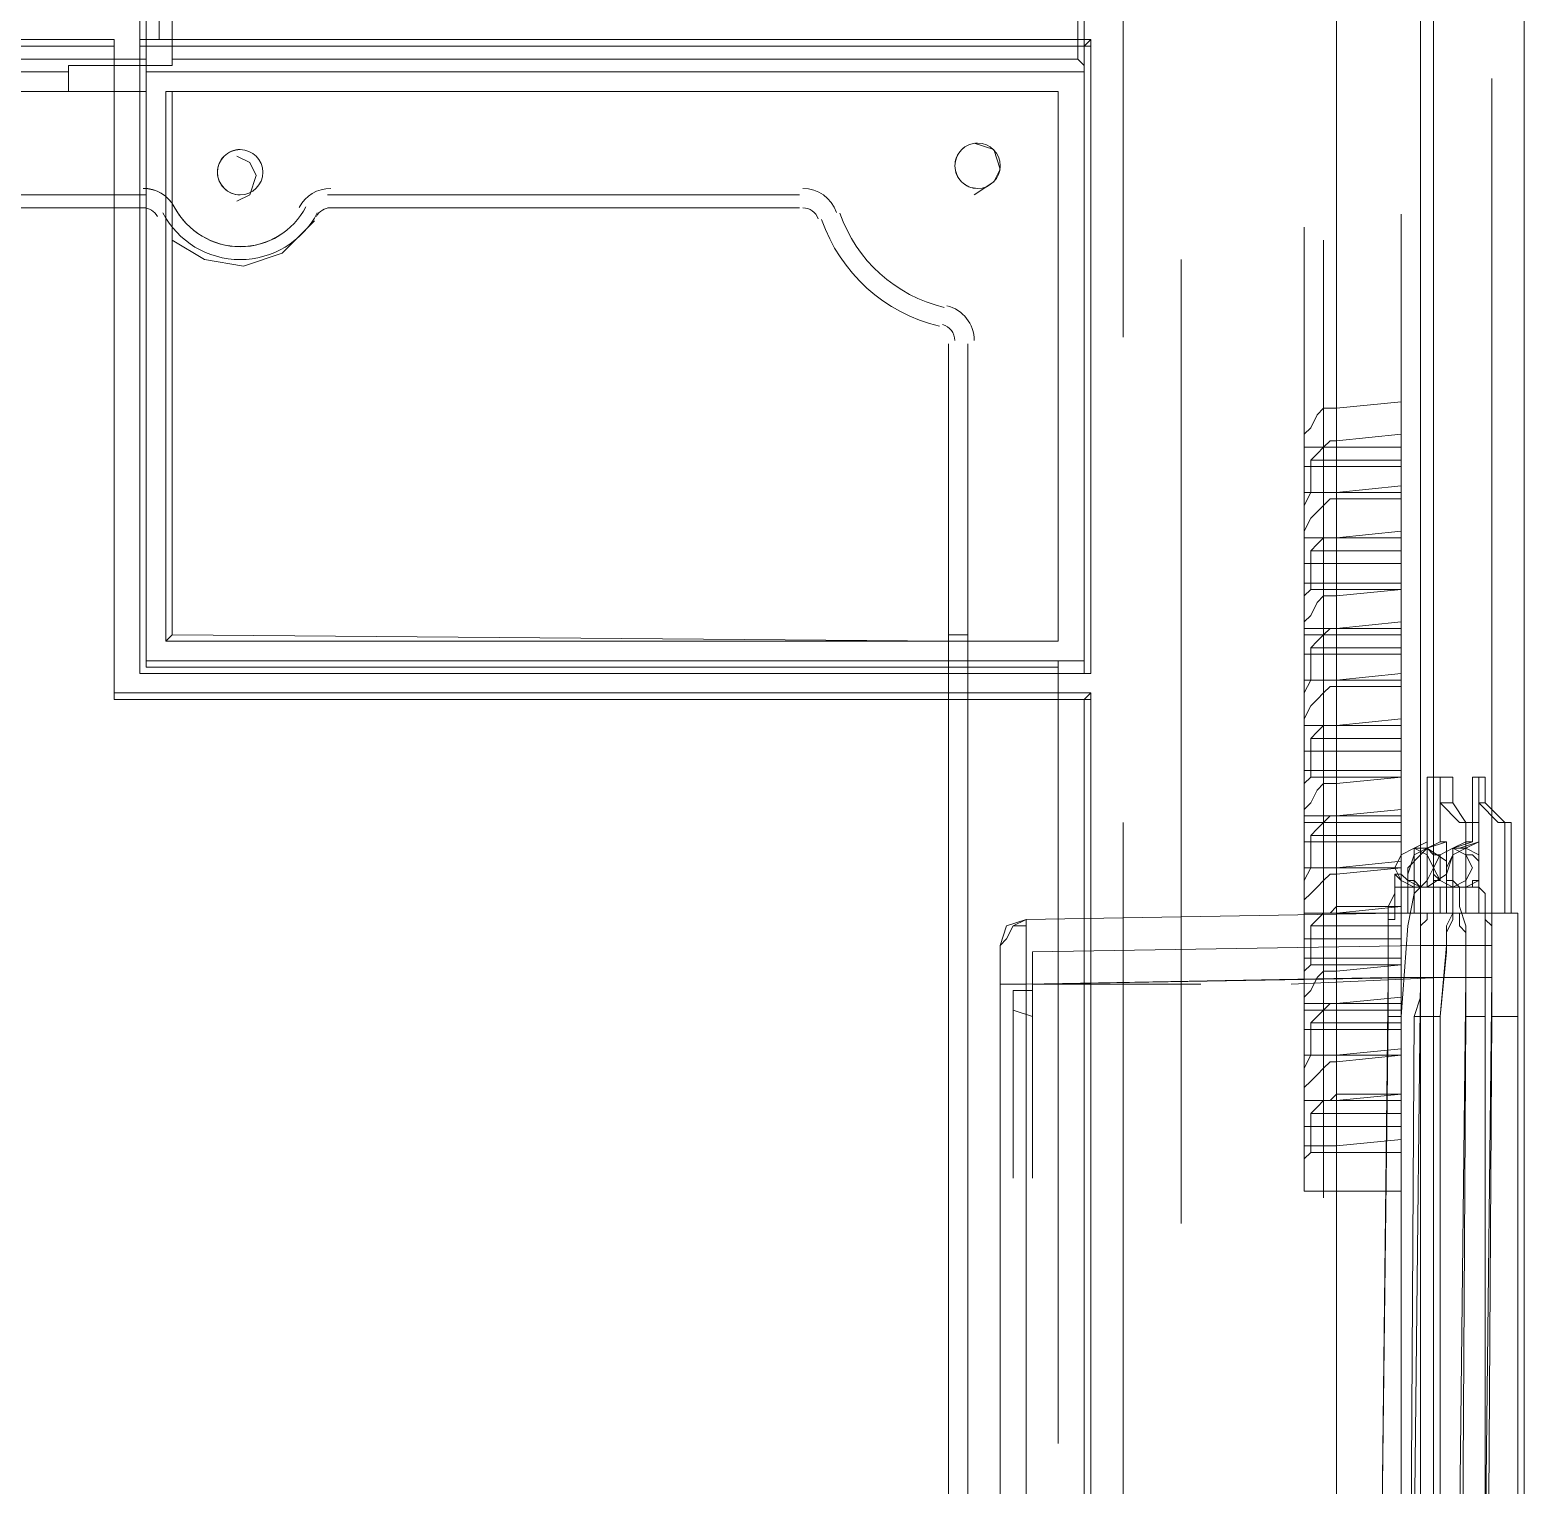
# Model space of a CAD drawing. Header units: millimetres. Extents: x -305 to 1353, y -289 to 1176.
# Drawn here: x -292.14 to -279.17, y 328.29 to 340.92 of the extents above; entities that cross this region are included whole.
import ezdxf

# ---------------------------------------------------------------- set-up
doc = ezdxf.new("R2010")
doc.units = ezdxf.units.MM
doc.header["$MEASUREMENT"] = 0
doc.layers.add('PDF_0', color=7, linetype='Continuous')

msp = doc.modelspace()

# ---------------------------------------------------------------- linework, layer by layer
at = {"layer": 'PDF_0', "lineweight": 18}
for points in [[(-298.091, 321.515), (-298.091, 316.068), (-298.091, 316.012), (-297.53, 316.012), (-297.53, 316.068), (-297.53, 317.528), (-282.929, 317.528), (-282.929, 316.068), (-282.929, 316.012), (-280.795, 316.012), (-280.795, 316.068), (-280.795, 368.8), (-280.795, 368.856), (-282.929, 368.856), (-282.929, 368.8), (-282.929, 367.283), (-297.53, 367.283), (-297.53, 368.744), (-297.53, 368.856), (-298.091, 368.856), (-298.091, 368.744), (-298.091, 363.296)], [(-291.184, 367.003), (-291.184, 366.048), (-291.184, 365.936), (-291.184, 345.214), (-291.184, 345.045), (-291.184, 344.259), (-291.184, 343.978), (-291.184, 341.058), (-291.184, 340.833)], [(-279.84, 366.329), (-279.896, 366.273), (-279.952, 366.048), (-279.952, 365.374), (-279.952, 317.36), (-279.896, 316.742), (-279.896, 316.517), (-279.84, 316.461), (-279.166, 316.517), (-279.166, 317.753), (-279.166, 318.708), (-279.166, 318.876), (-279.166, 319.157), (-279.166, 319.269), (-279.166, 319.157), (-279.166, 318.876), (-279.166, 319.101), (-279.166, 319.157)], [(-279.166, 322.077), (-279.166, 365.936), (-279.222, 365.992)], [(-279.952, 365.374), (-280.065, 365.374), (-280.065, 317.36), (-279.952, 317.36)], [(-291.015, 341.002), (-291.015, 341.058), (-291.015, 340.833), (-291.184, 340.833), (-291.184, 340.777), (-282.985, 340.777), (-282.929, 340.833)], [(-297.473, 340.777), (-291.408, 340.777), (-291.408, 340.833)], [(-291.408, 335.105), (-291.408, 339.373), (-291.408, 339.486), (-291.408, 340.777)], [(-291.184, 340.777), (-291.184, 339.486), (-291.184, 339.373), (-291.184, 335.33), (-284.164, 335.33), (-283.996, 335.33), (-282.985, 335.33), (-282.929, 335.33)], [(-282.985, 335.33), (-282.985, 340.777)], [(-291.184, 339.486), (-291.184, 339.486)], [(-291.184, 339.486), (-291.184, 339.486)], [(-291.184, 339.373), (-291.184, 339.373)], [(-291.184, 339.373), (-291.184, 339.373)], [(-284.164, 335.33), (-284.164, 338.194), (-284.164, 335.33)], [(-280.233, 336.902), (-280.795, 336.902), (-280.233, 336.959), (-280.233, 336.566), (-280.795, 336.509)], [(-280.795, 336.116), (-280.233, 336.116), (-280.233, 335.723), (-280.795, 335.723)], [(-280.233, 336.06), (-280.795, 336.06)], [(-280.233, 335.274), (-280.795, 335.274), (-280.233, 335.33), (-280.233, 334.937), (-280.795, 334.881)], [(-282.929, 335.162), (-282.985, 335.105), (-283.996, 335.105), (-284.164, 335.105), (-291.408, 335.105), (-291.408, 335.162)], [(-282.985, 335.105), (-282.985, 317.809), (-282.929, 317.809)], [(-280.795, 334.488), (-280.233, 334.488), (-280.233, 334.095), (-280.795, 334.095)], [(-280.233, 334.432), (-280.795, 334.432)], [(-279.896, 328.254), (-279.896, 332.354), (-279.84, 332.971), (-279.84, 333.14), (-279.784, 333.252), (-279.672, 333.252), (-279.672, 334.038), (-279.559, 334.038), (-279.559, 333.252), (-279.559, 334.038), (-279.672, 334.038)], [(-279.672, 334.038), (-279.672, 334.038)], [(-279.335, 334.038), (-279.335, 334.038)], [(-279.335, 334.038), (-279.279, 334.038), (-279.279, 333.252), (-279.279, 334.038), (-279.335, 334.038), (-279.335, 333.252), (-279.279, 333.252), (-279.222, 333.252)], [(-280.233, 333.645), (-280.795, 333.645), (-280.233, 333.702), (-280.233, 333.308), (-280.795, 333.252)], [(-279.84, 322.358), (-279.84, 322.639), (-279.896, 323.032), (-279.896, 328.254), (-279.896, 332.354), (-279.84, 332.915), (-279.84, 333.084), (-279.784, 333.196)], [(-279.672, 333.252), (-279.559, 333.252), (-279.335, 333.252)], [(-279.503, 323.032), (-279.447, 332.354), (-279.447, 332.522), (-279.447, 332.691), (-279.447, 332.859), (-279.447, 332.971), (-279.447, 333.084), (-279.447, 333.14), (-279.503, 333.196), (-279.503, 333.252), (-279.503, 333.196), (-279.447, 333.14), (-279.447, 333.084), (-279.447, 332.971), (-279.447, 332.859), (-279.447, 332.691), (-279.447, 332.522), (-279.447, 332.354), (-279.222, 332.354), (-279.222, 327.131)], [(-279.222, 332.354), (-279.222, 332.971), (-279.222, 333.14), (-279.222, 333.252), (-279.222, 333.14), (-279.222, 332.971), (-279.222, 332.354), (-279.222, 327.131)], [(-279.84, 332.971), (-279.447, 332.971), (-279.447, 332.915), (-279.447, 332.859), (-279.447, 332.803), (-279.447, 332.747), (-279.447, 332.691), (-279.559, 322.695), (-279.559, 322.639), (-279.559, 322.582), (-279.559, 322.526), (-279.559, 322.47), (-279.559, 322.414), (-279.84, 322.414)], [(-280.795, 332.859), (-280.233, 332.859), (-280.233, 332.466), (-280.795, 332.466)], [(-280.233, 332.803), (-280.795, 332.803)], [(-280.233, 332.017), (-280.795, 332.017), (-280.233, 332.073), (-280.233, 331.68), (-280.795, 331.624)], [(-280.795, 331.231), (-280.233, 331.287), (-280.233, 330.837), (-280.795, 330.837)], [(-280.233, 331.174), (-280.795, 331.174)]]:
    msp.add_lwpolyline(points, dxfattribs=at)
for points in [[(-291.015, 340.833), (-291.015, 341.002), (-282.929, 341.002), (-282.929, 344.034), (-291.015, 344.034), (-291.015, 344.203), (-282.929, 344.203), (-282.929, 367.059), (-291.184, 367.059), (-291.184, 335.33), (-282.929, 335.33), (-282.929, 340.833)], [(-297.53, 317.809), (-282.929, 317.809), (-282.929, 335.162), (-291.408, 335.162), (-291.408, 340.833), (-297.53, 340.833)], [(-291.408, 339.486), (-295.283, 339.486)], [(-285.456, 339.486), (-289.555, 339.486)], [(-291.408, 339.373), (-295.283, 339.373)], [(-285.456, 339.373), (-289.555, 339.373)], [(-283.996, 335.33), (-283.996, 338.194)], [(-284.164, 320.111), (-284.164, 335.105)], [(-283.996, 320.111), (-283.996, 335.105)], [(-279.447, 332.691), (-279.896, 332.691)]]:
    msp.add_lwpolyline(points, close=True, dxfattribs=at)
at = {"layer": 'PDF_0', "lineweight": 0}
for points in [[(-297.473, 353.637), (-297.473, 344.428), (-297.417, 344.371), (-291.128, 344.428), (-291.128, 340.665)], [(-283.041, 344.428), (-282.985, 344.428), (-282.985, 353.637), (-282.985, 344.484), (-282.985, 344.428), (-282.985, 340.609), (-283.041, 340.665), (-290.903, 340.665), (-290.903, 340.609), (-291.128, 340.609), (-291.128, 341.002), (-290.959, 341.002), (-290.903, 341.002), (-291.128, 341.002), (-291.128, 344.034)], [(-282.648, 346.618), (-282.648, 338.25)], [(-280.795, 344.877), (-280.795, 337.633), (-280.233, 337.689), (-280.233, 337.296), (-280.233, 337.127), (-280.233, 336.959)], [(-290.903, 340.665), (-290.903, 344.428), (-283.041, 344.428), (-283.041, 340.665)], [(-297.417, 344.371), (-297.417, 340.665), (-291.128, 340.665), (-291.128, 340.609), (-291.128, 340.553), (-282.985, 340.553), (-282.985, 340.609), (-282.985, 335.442), (-282.985, 340.553)], [(-290.903, 341.002), (-290.903, 340.609)], [(-297.417, 340.553), (-291.802, 340.553)], [(-291.128, 335.442), (-291.128, 340.553)], [(-279.447, 332.129), (-279.447, 340.497)], [(-291.802, 340.384), (-297.249, 340.384), (-297.249, 331.287), (-297.249, 340.384), (-291.128, 340.384), (-291.128, 339.486), (-291.128, 339.373), (-291.184, 339.373), (-291.408, 339.373), (-291.184, 339.373), (-291.128, 339.373), (-291.128, 335.386)], [(-291.128, 340.384), (-291.128, 340.384)], [(-290.959, 340.384), (-290.959, 335.611), (-283.21, 335.611), (-283.21, 340.384), (-283.21, 335.611), (-283.996, 335.611), (-283.996, 335.667), (-284.164, 335.667), (-284.164, 335.611), (-290.903, 335.667), (-290.959, 335.611)], [(-290.903, 335.667), (-290.903, 339.093), (-290.622, 338.924), (-290.285, 338.868), (-289.948, 338.98), (-289.668, 339.261), (-289.948, 338.98), (-290.285, 338.868), (-290.622, 338.924), (-290.903, 339.093), (-290.903, 339.373), (-290.903, 339.317), (-290.903, 339.373), (-290.903, 340.384), (-290.959, 340.384), (-283.21, 340.384), (-290.903, 340.384)], [(-283.21, 340.384), (-283.21, 340.384)], [(-283.94, 339.486), (-283.771, 339.598), (-283.715, 339.71), (-283.771, 339.879), (-283.94, 339.935)], [(-283.94, 339.935), (-283.94, 339.935)], [(-290.341, 339.43), (-290.229, 339.486), (-290.173, 339.654), (-290.229, 339.766), (-290.341, 339.823)], [(-290.341, 339.823), (-290.341, 339.823)], [(-283.94, 339.486), (-283.94, 339.486)], [(-291.128, 339.373), (-291.128, 339.373)], [(-290.903, 339.373), (-290.903, 339.373)], [(-290.341, 339.43), (-290.341, 339.43)], [(-280.233, 331.006), (-280.233, 339.317)], [(-281.076, 339.205), (-281.076, 330.837)], [(-290.903, 339.093), (-290.903, 339.093)], [(-280.907, 339.093), (-280.907, 330.781)], [(-282.143, 338.924), (-282.143, 330.557)], [(-280.233, 337.296), (-281.076, 337.296), (-281.076, 337.408), (-281.019, 337.464), (-280.963, 337.576), (-280.907, 337.633), (-280.851, 337.633), (-280.795, 337.633)], [(-281.076, 337.296), (-281.076, 337.127)], [(-281.019, 336.902), (-281.019, 337.183), (-280.963, 337.239), (-280.907, 337.296), (-280.851, 337.352), (-280.795, 337.352), (-280.795, 336.846)], [(-280.795, 337.352), (-280.233, 337.408)], [(-280.233, 337.183), (-281.019, 337.183)], [(-280.795, 336.116), (-281.076, 336.116), (-281.076, 336.229), (-281.076, 336.285), (-281.076, 336.509), (-280.233, 336.509), (-280.233, 336.566), (-280.795, 336.509), (-281.076, 336.509), (-281.076, 336.622), (-281.076, 336.734), (-281.076, 336.79), (-281.019, 336.902), (-280.795, 336.902), (-281.076, 336.902), (-281.076, 337.015), (-281.076, 337.127), (-280.233, 337.127)], [(-280.233, 336.846), (-280.795, 336.846), (-280.851, 336.846), (-280.907, 336.79), (-280.963, 336.734), (-281.019, 336.678), (-281.076, 336.566), (-281.076, 336.509)], [(-280.233, 336.509), (-280.233, 336.285), (-281.076, 336.285)], [(-280.795, 336.004), (-280.795, 336.509), (-280.851, 336.509), (-280.907, 336.509), (-280.963, 336.453), (-281.019, 336.397), (-280.233, 336.397)], [(-281.019, 336.06), (-281.019, 336.397)], [(-280.233, 336.285), (-280.233, 336.116)], [(-280.795, 336.06), (-281.019, 336.06), (-281.076, 336.004), (-281.076, 335.892), (-281.076, 335.779), (-281.076, 335.723), (-280.795, 335.723), (-280.233, 335.779)], [(-280.233, 335.667), (-281.076, 335.667), (-281.076, 335.779), (-281.019, 335.835), (-280.963, 335.948), (-280.907, 336.004), (-280.851, 336.004), (-280.795, 336.004), (-280.233, 336.06)], [(-281.019, 335.555), (-280.963, 335.611), (-280.907, 335.667), (-280.851, 335.723), (-280.795, 335.723), (-280.795, 335.218)], [(-280.233, 335.723), (-280.233, 335.667), (-280.233, 335.499), (-280.233, 335.33)], [(-283.21, 335.611), (-283.21, 335.611)], [(-281.076, 335.667), (-281.076, 335.499)], [(-281.076, 334.881), (-281.076, 334.993), (-281.076, 335.105), (-281.076, 335.162), (-281.019, 335.274), (-281.019, 335.555), (-280.233, 335.555)], [(-280.233, 335.499), (-281.076, 335.499), (-281.076, 335.386), (-281.076, 335.274), (-280.795, 335.274), (-281.019, 335.274)], [(-283.21, 328.816), (-283.21, 335.386), (-283.996, 335.386), (-284.164, 335.386), (-291.128, 335.386), (-291.128, 335.442), (-282.985, 335.442), (-283.21, 335.442)], [(-284.164, 335.386), (-284.164, 335.386)], [(-283.996, 335.386), (-283.996, 335.386)], [(-282.985, 328.591), (-282.985, 335.105), (-283.21, 335.105), (-283.21, 335.442), (-283.21, 335.386)], [(-282.985, 335.442), (-282.985, 335.442)], [(-280.233, 335.218), (-280.795, 335.218), (-280.851, 335.218), (-280.907, 335.162), (-280.963, 335.105), (-281.019, 335.049), (-281.076, 334.937), (-281.076, 334.881), (-280.233, 334.881), (-280.233, 334.937), (-280.795, 334.881), (-280.851, 334.881), (-280.907, 334.881), (-280.963, 334.825), (-281.019, 334.768)], [(-283.21, 328.647), (-283.21, 335.105), (-282.985, 335.105), (-282.985, 328.535)], [(-283.21, 335.105), (-283.21, 335.105)], [(-282.985, 335.105), (-282.985, 335.105)], [(-280.233, 334.432), (-280.795, 334.375), (-280.795, 334.881), (-281.076, 334.881), (-281.076, 334.656), (-280.233, 334.656)], [(-280.233, 334.881), (-280.233, 334.656), (-280.233, 334.488)], [(-280.233, 334.768), (-281.019, 334.768), (-281.019, 334.432), (-280.795, 334.432)], [(-281.076, 334.656), (-281.076, 334.6), (-281.076, 334.488), (-280.795, 334.488)], [(-280.795, 333.589), (-280.795, 334.095), (-281.076, 334.095), (-281.076, 334.151), (-281.076, 334.263), (-281.076, 334.375), (-281.019, 334.432)], [(-280.233, 333.252), (-280.121, 333.252), (-280.233, 333.252), (-279.952, 333.252), (-279.952, 333.589), (-279.896, 333.533), (-279.784, 333.477), (-279.672, 333.533), (-279.615, 333.645), (-279.672, 333.758), (-279.784, 333.814), (-279.615, 333.87), (-279.615, 334.432)], [(-279.896, 334.432), (-279.896, 333.87), (-279.896, 334.432), (-279.952, 334.432), (-280.009, 334.432), (-280.009, 333.87), (-280.009, 333.477), (-280.065, 333.477), (-280.121, 333.421), (-280.177, 333.14), (-280.233, 332.354), (-280.233, 327.131), (-280.233, 323.032), (-280.177, 322.245), (-280.121, 322.021), (-280.065, 321.909), (-279.559, 321.909), (-279.503, 322.021), (-279.503, 322.245), (-279.503, 323.032), (-279.503, 328.254), (-279.503, 332.354)], [(-279.784, 334.432), (-279.896, 334.432), (-279.896, 334.207), (-279.728, 334.038), (-279.672, 334.038), (-279.728, 334.038), (-279.672, 334.038), (-279.784, 334.207), (-279.784, 334.432), (-279.896, 334.432), (-279.952, 334.432)], [(-279.559, 333.702), (-279.615, 333.758), (-279.672, 333.758), (-279.672, 333.814), (-279.728, 333.814), (-279.559, 333.87), (-279.559, 334.432), (-279.503, 334.432)], [(-279.615, 334.432), (-279.615, 334.432)], [(-279.503, 334.207), (-279.503, 334.432), (-279.559, 334.432), (-279.559, 334.207)], [(-279.559, 333.87), (-279.559, 334.432)], [(-280.795, 334.375), (-280.851, 334.375), (-280.907, 334.375), (-280.963, 334.319), (-281.019, 334.207), (-281.076, 334.151), (-281.076, 334.038), (-280.233, 334.038)], [(-279.896, 334.207), (-279.784, 334.207)], [(-282.648, 334.038), (-282.648, 325.727)], [(-281.076, 334.038), (-281.076, 333.87)], [(-280.233, 334.151), (-280.795, 334.095), (-280.851, 334.095), (-280.907, 334.038), (-280.963, 333.982), (-281.019, 333.926), (-281.019, 333.645)], [(-280.233, 333.702), (-280.233, 333.87), (-280.233, 334.038), (-280.233, 334.095)], [(-279.728, 334.038), (-279.728, 334.038)], [(-279.672, 334.038), (-279.672, 334.038)], [(-279.391, 334.038), (-279.391, 334.038)], [(-279.335, 334.038), (-279.335, 334.038)], [(-280.233, 333.926), (-281.019, 333.926)], [(-280.795, 332.859), (-281.076, 332.859), (-281.076, 332.971), (-281.076, 333.028), (-281.076, 333.252), (-281.076, 333.365), (-281.076, 333.477), (-281.076, 333.533), (-281.019, 333.645), (-280.795, 333.645), (-281.076, 333.645), (-281.076, 333.758), (-281.076, 333.87), (-280.233, 333.87)], [(-280.458, 322.695), (-280.346, 332.691), (-279.672, 332.691), (-279.672, 332.803), (-279.672, 332.915), (-279.672, 332.971), (-279.672, 333.084), (-279.728, 333.14), (-279.728, 333.196), (-279.728, 333.252), (-279.784, 333.252), (-279.84, 333.252), (-279.84, 333.589), (-279.84, 333.477), (-279.672, 333.477), (-279.559, 333.477), (-279.559, 333.533), (-279.615, 333.533), (-279.615, 333.477), (-279.672, 333.477), (-279.728, 333.477), (-279.784, 333.533), (-279.84, 333.533), (-279.84, 333.589), (-279.784, 333.758), (-279.672, 333.814), (-279.784, 333.758), (-279.84, 333.645), (-279.84, 333.589), (-279.84, 333.702), (-279.84, 333.87), (-280.009, 333.814), (-279.896, 333.87), (-279.84, 333.87)], [(-279.728, 333.814), (-279.672, 333.814), (-279.672, 333.477), (-279.559, 333.533), (-279.559, 333.758), (-279.559, 333.87), (-279.672, 333.814), (-279.784, 333.814), (-279.784, 333.477), (-279.896, 333.533), (-279.952, 333.589), (-279.952, 333.252), (-279.896, 333.252), (-280.121, 333.252), (-280.121, 333.477), (-280.233, 333.533), (-280.289, 333.589), (-280.289, 333.252)], [(-279.84, 333.702), (-280.009, 333.814), (-280.121, 333.814), (-280.233, 333.758), (-280.289, 333.645), (-280.233, 333.533), (-280.121, 333.477), (-280.121, 333.814), (-280.009, 333.87), (-280.121, 333.814), (-280.009, 333.758), (-279.952, 333.645), (-280.009, 333.533), (-280.065, 333.477), (-280.177, 333.533), (-280.233, 333.589), (-280.289, 333.589)], [(-280.177, 333.645), (-280.065, 333.758), (-280.009, 333.814), (-280.009, 333.477), (-279.84, 333.589)], [(-280.121, 333.814), (-280.121, 333.814)], [(-280.121, 333.814), (-280.121, 333.814)], [(-279.784, 333.477), (-279.896, 333.533), (-279.952, 333.645), (-279.896, 333.758), (-279.784, 333.814), (-279.672, 333.87)], [(-279.784, 333.814), (-279.784, 333.814)], [(-279.784, 333.814), (-279.784, 333.814)], [(-279.615, 333.87), (-279.672, 333.87), (-279.672, 333.477)], [(-279.559, 333.758), (-279.672, 333.814)], [(-283.715, 332.971), (-283.659, 333.028), (-283.603, 333.14), (-283.49, 333.14), (-283.49, 333.084), (-283.49, 332.971), (-283.49, 332.635), (-283.659, 332.635), (-283.715, 332.635), (-283.715, 332.971), (-283.659, 333.14), (-283.49, 333.196), (-280.289, 333.252), (-280.233, 333.252), (-280.233, 333.589)], [(-280.233, 333.645), (-280.795, 333.589), (-280.851, 333.589), (-280.907, 333.533), (-280.963, 333.477), (-281.019, 333.421), (-281.076, 333.365), (-281.076, 333.252)], [(-280.177, 333.645), (-280.177, 333.645)], [(-279.952, 333.589), (-279.952, 333.589)], [(-279.896, 333.477), (-279.896, 333.252), (-279.615, 333.252), (-279.559, 333.252), (-279.84, 333.252), (-279.84, 333.645)], [(-279.84, 333.645), (-279.84, 333.645)], [(-279.84, 333.589), (-279.84, 333.589)], [(-280.233, 333.477), (-280.233, 333.252), (-280.233, 333.028), (-281.076, 333.028)], [(-280.233, 332.354), (-280.177, 333.14), (-280.121, 333.421), (-280.065, 333.477), (-280.289, 333.477), (-280.289, 333.421), (-280.346, 333.308), (-280.346, 333.14), (-280.346, 332.971), (-280.346, 332.803), (-280.346, 332.578), (-280.346, 332.354), (-280.346, 332.578), (-280.346, 332.803), (-280.346, 332.971), (-280.346, 333.14), (-280.346, 333.308), (-280.289, 333.421), (-280.289, 333.477)], [(-280.121, 333.477), (-280.009, 333.477), (-279.84, 333.477)], [(-279.896, 333.252), (-279.84, 333.252), (-279.784, 333.252), (-279.784, 333.477), (-279.728, 333.477)], [(-279.728, 323.032), (-279.672, 332.354), (-279.672, 332.578), (-279.672, 332.803), (-279.672, 332.971), (-279.672, 333.14), (-279.728, 333.308), (-279.728, 333.421), (-279.728, 333.477), (-279.728, 333.421), (-279.728, 333.308), (-279.672, 333.14), (-279.672, 332.971), (-279.672, 332.803), (-279.672, 332.578), (-279.672, 332.354), (-279.503, 332.354), (-279.503, 333.14), (-279.503, 333.421), (-279.559, 333.477), (-279.503, 333.421), (-279.503, 333.14), (-279.503, 332.354), (-279.503, 328.254)], [(-279.559, 333.477), (-279.559, 333.477)], [(-281.019, 333.14), (-280.963, 333.196), (-280.907, 333.252), (-280.851, 333.252), (-280.795, 333.308), (-280.795, 332.747), (-280.851, 332.747), (-280.907, 332.747), (-280.963, 332.691), (-281.019, 332.578), (-281.076, 332.522), (-281.076, 332.41), (-281.076, 332.241), (-281.076, 332.129), (-281.076, 332.017), (-280.795, 332.017), (-281.019, 332.017), (-281.076, 331.904), (-281.076, 331.848), (-281.076, 331.736), (-281.076, 331.624), (-280.795, 331.624)], [(-280.795, 333.308), (-280.233, 333.308), (-280.233, 333.252), (-281.076, 333.252), (-280.795, 333.252)], [(-283.603, 333.14), (-283.49, 333.196)], [(-280.233, 331.624), (-281.076, 331.624), (-281.076, 331.736), (-281.019, 331.792), (-280.963, 331.848), (-280.907, 331.904), (-280.851, 331.961), (-280.795, 331.961), (-280.233, 332.017), (-280.795, 331.961), (-280.795, 332.466), (-281.076, 332.466), (-281.076, 332.522), (-281.076, 332.635), (-281.076, 332.747), (-281.019, 332.803), (-281.019, 333.14), (-280.233, 333.14)], [(-280.233, 333.252), (-280.233, 333.252)], [(-280.233, 333.252), (-280.233, 333.252)], [(-280.233, 333.252), (-280.233, 333.252)], [(-279.784, 333.252), (-280.009, 333.252), (-280.009, 333.196), (-280.065, 333.14), (-280.065, 333.084), (-280.065, 332.971), (-280.065, 332.859), (-280.065, 332.691), (-280.065, 332.522), (-280.121, 332.354), (-280.177, 323.032), (-280.177, 322.863), (-280.177, 322.695), (-280.177, 322.582), (-280.177, 322.414), (-280.177, 322.358), (-280.121, 322.245), (-280.121, 322.189), (-279.784, 322.189), (-279.784, 322.245), (-279.84, 322.358)], [(-280.009, 333.252), (-280.009, 333.196), (-280.065, 333.14), (-280.065, 333.084), (-280.065, 332.971), (-280.065, 332.859), (-280.065, 332.691), (-280.065, 332.522), (-280.121, 332.354), (-279.896, 332.354)], [(-280.121, 333.252), (-280.121, 333.252)], [(-280.121, 333.252), (-280.121, 333.252)], [(-280.121, 333.252), (-279.896, 333.252), (-279.84, 333.252), (-279.784, 333.252), (-279.784, 333.196)], [(-280.121, 333.252), (-280.121, 333.252)], [(-280.121, 333.252), (-280.121, 333.252)], [(-279.952, 333.252), (-279.952, 333.252)], [(-279.896, 333.252), (-279.896, 333.252)], [(-279.896, 333.252), (-279.896, 333.252)], [(-279.896, 333.252), (-279.896, 333.252)], [(-279.84, 333.252), (-279.84, 333.252)], [(-279.615, 333.252), (-279.615, 333.252)], [(-280.233, 333.028), (-280.233, 332.859)], [(-283.434, 332.915), (-283.434, 332.635), (-280.065, 332.691), (-283.434, 332.635), (-283.434, 332.578), (-283.603, 332.578), (-283.603, 330.95)], [(-279.84, 332.971), (-280.065, 332.971), (-280.065, 332.915), (-280.065, 332.859), (-280.065, 332.803), (-280.065, 332.747), (-280.065, 332.691), (-280.177, 322.695), (-280.177, 322.639), (-280.177, 322.582), (-280.177, 322.526), (-280.177, 322.47), (-280.177, 322.414), (-280.121, 322.414), (-279.84, 322.414)], [(-280.795, 332.803), (-281.019, 332.803)], [(-283.49, 322.751), (-283.49, 332.635), (-283.659, 332.635), (-283.715, 332.635), (-283.715, 322.751)], [(-279.728, 321.965), (-279.728, 321.852), (-279.784, 321.852), (-279.784, 322.021), (-279.84, 322.133), (-279.784, 322.189), (-279.784, 322.245), (-279.784, 322.302), (-279.784, 322.358), (-279.784, 322.47), (-279.784, 322.582), (-279.784, 322.695), (-279.672, 332.691), (-280.346, 332.691)], [(-283.434, 332.578), (-283.434, 330.95)], [(-280.233, 332.522), (-280.795, 332.466), (-280.851, 332.466), (-280.907, 332.41), (-280.963, 332.354), (-281.019, 332.298), (-281.019, 332.017)], [(-283.434, 332.354), (-283.603, 332.41)], [(-280.233, 332.41), (-281.076, 332.41)], [(-280.458, 323.032), (-280.346, 332.354), (-280.233, 332.354), (-280.233, 327.131)], [(-280.233, 332.073), (-280.233, 332.241), (-280.233, 332.41), (-280.233, 332.466)], [(-280.233, 332.241), (-281.076, 332.241)], [(-280.233, 332.298), (-281.019, 332.298)], [(-281.019, 331.174), (-281.019, 331.511), (-280.963, 331.568), (-280.907, 331.624), (-280.851, 331.624), (-280.795, 331.68), (-280.795, 324.436), (-280.851, 324.436), (-280.907, 324.379), (-280.963, 324.323), (-281.019, 324.267), (-281.076, 324.211), (-281.076, 324.099)], [(-281.076, 331.624), (-281.076, 331.399)], [(-280.233, 331.287), (-280.233, 331.399), (-280.233, 331.624), (-280.233, 331.68), (-280.795, 331.68)], [(-280.233, 331.511), (-281.019, 331.511)], [(-280.795, 331.231), (-281.076, 331.231), (-281.076, 331.343), (-281.076, 331.399), (-280.233, 331.399)], [(-280.795, 330.837), (-281.076, 330.837), (-281.076, 330.894), (-281.076, 331.006), (-281.076, 331.118), (-281.019, 331.174), (-280.795, 331.174)]]:
    msp.add_lwpolyline(points, dxfattribs=at)
for points in [[(-282.929, 340.777), (-282.985, 340.777)], [(-291.802, 340.609), (-291.128, 340.609), (-291.128, 340.384), (-291.802, 340.384)], [(-291.184, 339.486), (-291.128, 339.486), (-291.184, 339.486), (-291.408, 339.486)], [(-284.164, 335.105), (-284.164, 335.33)], [(-283.996, 335.105), (-283.996, 335.33)], [(-282.929, 335.33), (-282.985, 335.33)], [(-282.985, 335.105), (-282.929, 335.105)], [(-279.559, 334.432), (-279.615, 334.432)], [(-279.391, 334.038), (-279.559, 334.207), (-279.503, 334.207), (-279.335, 334.038)], [(-279.335, 334.038), (-279.391, 334.038)], [(-280.177, 333.589), (-280.177, 333.533), (-280.121, 333.533), (-280.065, 333.477), (-280.009, 333.477), (-279.952, 333.477), (-279.952, 333.533), (-279.896, 333.533), (-279.896, 333.589), (-279.896, 333.645), (-279.896, 333.702), (-279.896, 333.758), (-279.952, 333.758), (-280.009, 333.814), (-280.121, 333.758)], [(-280.177, 333.252), (-280.177, 333.589), (-280.177, 333.645)], [(-280.346, 332.691), (-283.49, 332.635), (-283.49, 333.028), (-283.49, 333.14), (-283.49, 333.196), (-280.289, 333.252), (-280.289, 333.196), (-280.346, 333.196), (-280.346, 333.14), (-280.346, 333.084), (-280.346, 332.971), (-280.346, 332.859), (-280.346, 332.803)], [(-280.065, 332.971), (-283.434, 332.915)], [(-280.795, 332.747), (-280.233, 332.803)], [(-281.974, 332.635), (-283.434, 332.635)], [(-279.896, 332.691), (-281.188, 332.635)]]:
    msp.add_lwpolyline(points, close=True, dxfattribs=at)
at = {"layer": 'PDF_0', "lineweight": 18}
for points in [[(-290.313, 339.879, 0.414214), (-290.51, 339.682, 0.414214), (-290.313, 339.486)], [(-283.911, 339.935, 0.414214), (-284.108, 339.738, 0.414214), (-283.911, 339.542)], [(-290.882, 339.377, 0.27849), (-291.156, 339.542, -0.27849), (-290.885, 339.382, 0.604033), (-289.742, 339.382, -0.604033), (-290.882, 339.377)]]:
    msp.add_lwpolyline(points, format="xyb", dxfattribs=at)
for points in [[(-289.527, 339.542, 0.278533), (-289.801, 339.377, -0.278533)], [(-285.136, 339.334, 0.320151), (-285.428, 339.542, -0.320151)], [(-291.031, 339.298, 0.278639), (-291.156, 339.373, -0.278639)], [(-289.527, 339.373, 0.278639), (-289.651, 339.298, -0.278639)], [(-285.295, 339.279, 0.320086), (-285.428, 339.373, -0.320086)], [(-290.984, 339.329, 0.60408), (-289.643, 339.329, -0.60408)], [(-285.265, 339.272, 0.257094), (-284.241, 338.345, -0.257094)], [(-285.106, 339.327, 0.257079), (-284.202, 338.509, -0.257079)], [(-283.94, 338.222, 0.347692), (-284.177, 338.523, -0.347692)], [(-284.108, 338.222, 0.347527), (-284.216, 338.359, -0.347527)]]:
    msp.add_lwpolyline(points, format="xyb", close=True, dxfattribs=at)
for centre in [(-290.313, 339.682), (-283.911, 339.738)]:
    msp.add_circle(centre, 0.197, dxfattribs=at)

doc.saveas('drawing.dxf')
